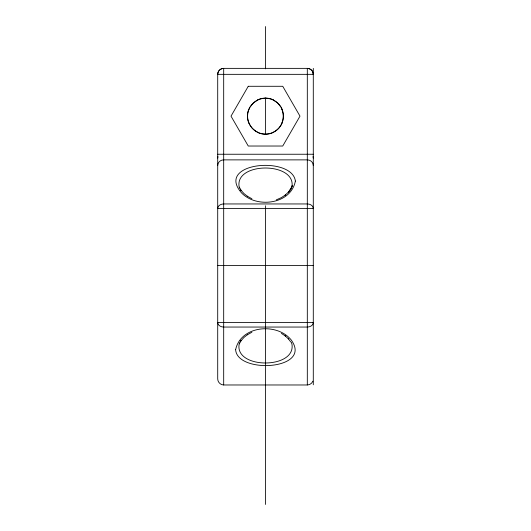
<?xml version="1.0" encoding="UTF-8"?>
<svg xmlns="http://www.w3.org/2000/svg" width="531" height="531" viewBox="0 0 531 531"><rect width="100%" height="100%" fill="white"/><g stroke="black" fill="none" stroke-linecap="round" stroke-linejoin="round"><path stroke-width="0.8" d="M217.71 158.059L217.975 156.652M291.924 186.998C296.411 161.271 232.445 161.723 239.448 188.206M291.804 187.436L291.346 188.757M239.448 342.794C232.445 369.277 296.411 369.729 291.924 344.002M292.043 186.016L290.543 189.487L292.296 185.538M248.959 109.267L249.709 107.68M282.041 123.046C280.368 127.095 277.155 130.467 273.193 132.338M240.191 341.021L240.41 340.583M239.308 343.849L241.3 340.391M250.141 106.917L253.46 102.881L257.807 99.974M312.872 381.198L311.538 383.223L309.513 384.557L307.316 384.975L223.684 384.975C220.484 384.915 217.77 382.201 217.71 379.001L217.71 74.34C217.63 71.147 220.491 68.287 223.684 68.366L307.316 68.366C310.509 68.287 313.37 71.147 313.29 74.34L217.71 74.34A5.974 5.974 0 0 1 223.684 68.366L223.684 384.975M290.756 188.99L288.247 192.428L291.114 188.558L288.572 191.983L285.12 195.196L285.539 194.89L281.384 197.618L276.273 199.875M240.955 340.829L243.961 337.45L247.685 334.49M247.293 334.789L251.886 332.253M217.71 154.242L313.29 154.242M217.71 265.5L313.29 265.5M273.193 99.974L277.54 102.881L280.859 106.917M257.807 132.338C253.845 130.467 250.632 127.095 248.959 123.046M247.293 196.211L251.886 198.747M281.384 333.382L285.539 336.11L285.12 335.804L288.572 339.017M247.685 196.51L243.961 193.549L240.955 190.171M288.247 338.572L290.756 342.01M239.308 187.151L241.3 190.609M281.291 107.68L282.041 109.267M240.191 189.979L240.41 190.417M313.024 156.652L313.29 158.059M291.346 342.243L291.804 343.564M313.29 68.366L313.29 384.802M307.316 384.975L307.316 68.366A5.974 5.974 0 0 1 313.29 74.34M265.5 26.55L265.5 68.864M265.5 97.903L265.5 134.409M265.5 205.762L265.5 384.802M265.5 384.975L265.5 504.45M217.71 165.519A5.974 5.642 0 0 1 223.684 159.877L307.316 159.877A5.974 5.642 0 0 1 313.29 165.519M281.908 109.326A17.158 16.122 90 0 1 281.908 122.986M257.754 99.874A17.271 16.653 -3.1 0 1 273.273 99.828M248.847 123.099A17.158 16.468 87.4 0 1 248.807 109.2M273.246 132.438A17.271 16.653 -3.1 0 1 257.727 132.484M235.631 349.683C237.211 374.242 313.217 369.895 291.101 339.82C276.724 322.271 240.649 325.596 235.631 349.683M295.369 181.064C291.015 204.296 257.104 208.517 241.877 193.271C214.033 162.3 292.183 155.47 295.369 181.064M248.256 86.287L231.012 116.156L248.256 146.025L282.744 146.025L299.988 116.156L282.744 86.287L248.256 86.287M307.316 203.95L223.684 203.95A5.974 4.573 0 0 0 217.71 208.53L313.29 208.53A5.974 4.573 0 0 0 307.316 203.95M313.29 322.47L217.71 322.47A5.974 4.573 0 0 0 223.684 327.05L307.316 327.05A5.974 4.573 0 0 0 313.29 322.47M255.179 130.812A17.921 17.921 0 0 0 283.348 117.769A17.921 17.921 0 0 0 257.973 99.894A17.921 17.921 0 0 0 255.179 130.812"/></g></svg>
